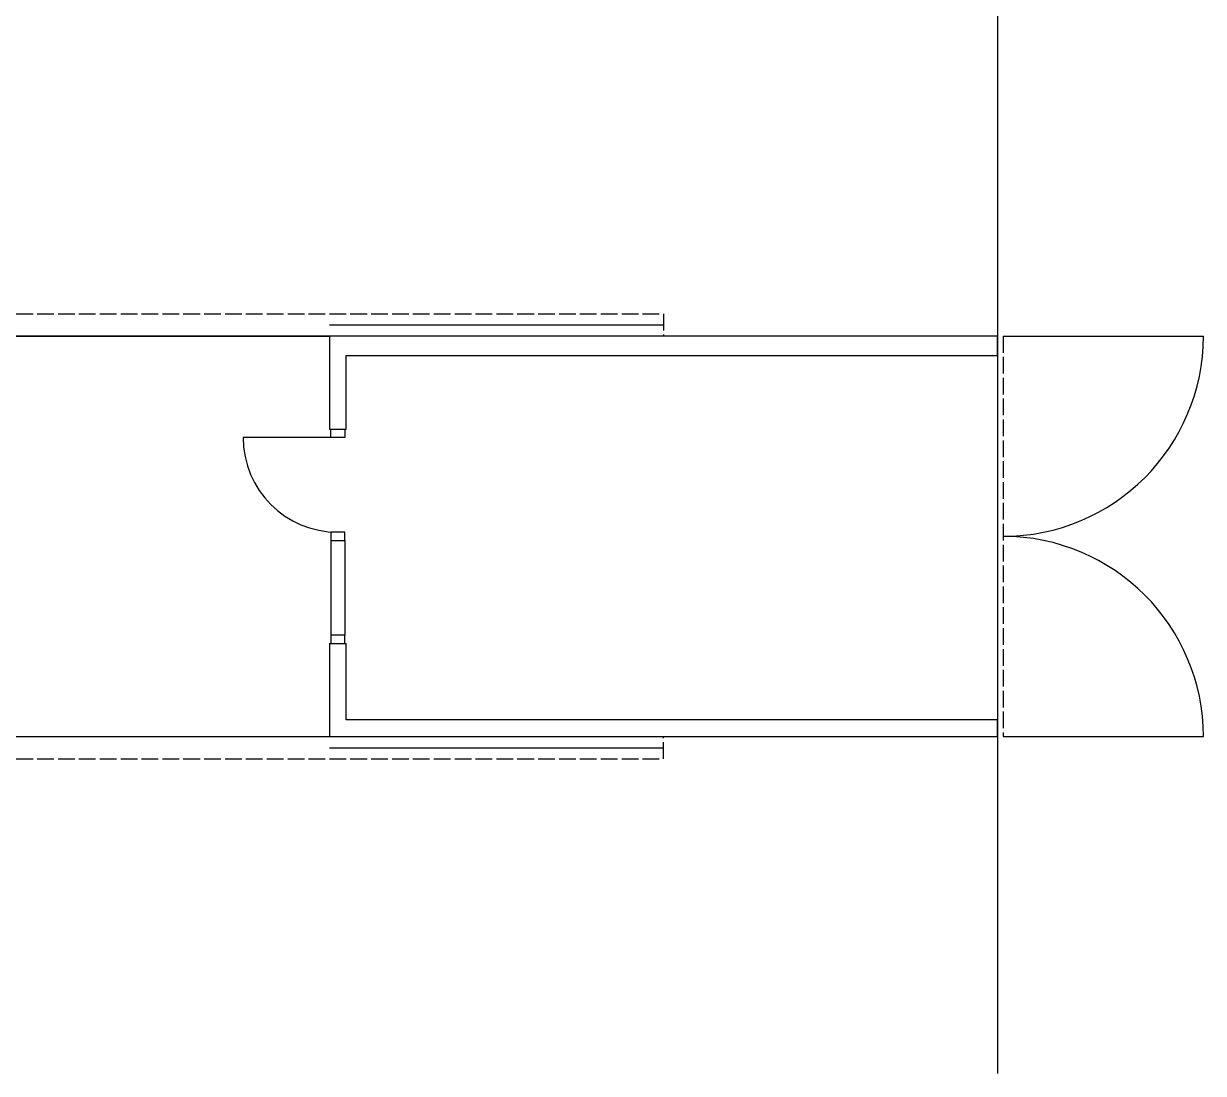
# Model space of a CAD drawing. Header units: inches. Extents: x -16659 to 2747, y 141 to 7454.
# Drawn here: x -5276.2 to -4852.4, y 1584.2 to 1961.5 of the extents above; entities that cross this region are included whole.
import ezdxf

# ---------------------------------------------------------------- set-up
doc = ezdxf.new("R2010")
doc.units = ezdxf.units.IN
doc.header["$LTSCALE"] = 0.5
doc.header["$MEASUREMENT"] = 0
doc.linetypes.add('ACAD_ISO02W100', pattern=[15, 12, -3])
doc.layers.get('0').update_dxf_attribs({"color": 253})
for name, color, linetype in [('A-doors', 254, 'Continuous'), ('A-soffit', 251, 'ACAD_ISO02W100'), ('A-walls', 7, 'Continuous'), ('construction', 160, 'Continuous')]:
    doc.layers.add(name, color=color, linetype=linetype)

msp = doc.modelspace()

# ---------------------------------------------------------------- linework, layer by layer
for p, q in [((-5166.35, 1849.22), (-5286.35, 1849.22)), ((-5286.35, 1849.22), (-5166.35, 1849.22)), ((-5286.35, 1705.22), (-5166.35, 1705.22))]:
    msp.add_line(p, q)
at = {"layer": 'A-doors'}
for p, q in [((-5166.35, 1853.22), (-5046.35, 1853.22)), ((-4924.35, 1849.22), (-4852.35, 1849.22)), ((-5165.85, 1812.72), (-5165.85, 1815.72)), ((-5165.85, 1815.72), (-5160.85, 1815.72)), ((-5160.85, 1815.72), (-5160.85, 1812.72)), ((-5163.35, 1812.72), (-5197.35, 1812.72)), ((-5160.85, 1812.72), (-5165.85, 1812.72)), ((-5165.85, 1778.72), (-5165.85, 1775.72)), ((-5160.85, 1778.72), (-5165.85, 1778.72)), ((-5160.85, 1775.72), (-5160.85, 1778.72)), ((-5165.85, 1775.72), (-5160.85, 1775.72)), ((-5165.85, 1775.72), (-5165.85, 1741.72)), ((-5160.85, 1775.72), (-5160.85, 1741.72)), ((-5165.85, 1741.72), (-5165.85, 1738.72)), ((-5160.85, 1741.72), (-5165.85, 1741.72)), ((-5165.85, 1738.72), (-5160.85, 1738.72)), ((-5160.85, 1738.72), (-5160.85, 1741.72)), ((-4924.35, 1705.22), (-4852.35, 1705.22)), ((-5166.35, 1701.22), (-5046.35, 1701.22))]:
    msp.add_line(p, q, dxfattribs=at)
for centre, radius, start, end in [((-4924.35, 1849.22), 72, 270, 0), ((-5163.35, 1812.72), 34, 180, 270), ((-4924.35, 1705.22), 72, 0, 90)]:
    msp.add_arc(centre, radius, start, end, dxfattribs=at)
at = {"layer": 'A-soffit'}
for p, q in [((-5286.35, 1857.22), (-5046.35, 1857.22)), ((-5046.35, 1857.22), (-5046.35, 1849.22)), ((-4924.35, 1849.22), (-4924.35, 1705.22)), ((-5046.35, 1697.22), (-5046.35, 1705.22)), ((-5286.35, 1697.22), (-5046.35, 1697.22))]:
    msp.add_line(p, q, dxfattribs=at)
at = {"layer": 'A-walls'}
for p, q in [((-4926.35, 1849.22), (-5166.35, 1849.22)), ((-5166.35, 1849.22), (-5166.35, 1815.72)), ((-4926.35, 1849.22), (-4926.35, 1842.22)), ((-4926.35, 1842.22), (-4926.35, 1849.22)), ((-5160.35, 1842.22), (-4926.35, 1842.22)), ((-5160.35, 1815.72), (-5160.35, 1842.22)), ((-5166.35, 1815.72), (-5160.35, 1815.72)), ((-5166.35, 1738.72), (-5166.35, 1705.22)), ((-5166.35, 1738.72), (-5160.35, 1738.72)), ((-5160.35, 1711.22), (-5160.35, 1738.72)), ((-4926.35, 1711.22), (-5160.35, 1711.22)), ((-4926.35, 1705.22), (-4926.35, 1711.22)), ((-5166.35, 1705.22), (-4926.35, 1705.22))]:
    msp.add_line(p, q, dxfattribs=at)
at = {"layer": 'construction'}
msp.add_line((-4926.35, 3922.18), (-4926.35, 1584.18), dxfattribs=at)

doc.saveas('drawing.dxf')
